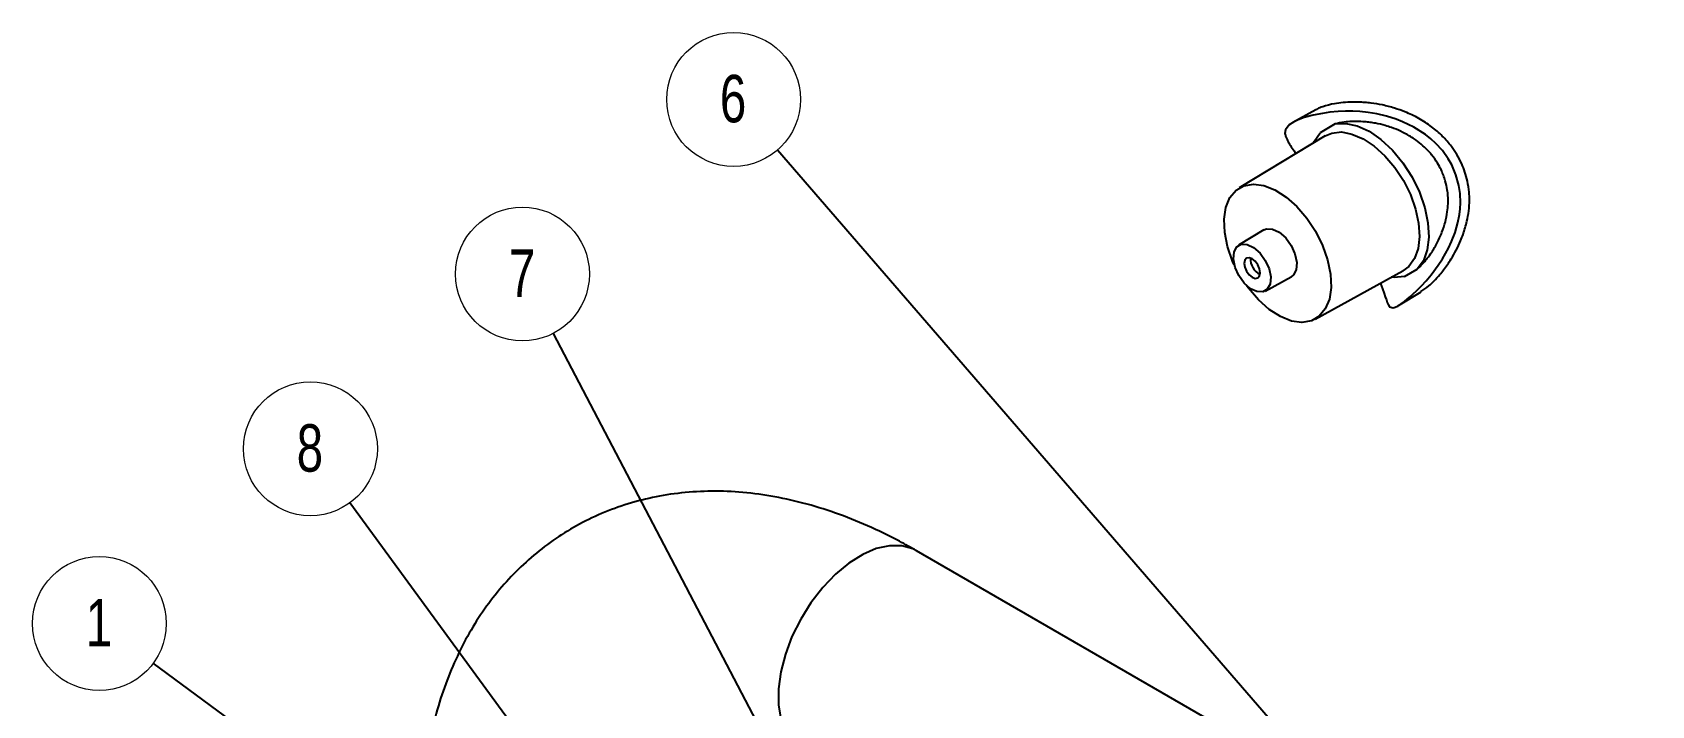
# Model space of a CAD drawing. Header units: millimetres. Extents: x 97 to 346, y 17 to 285.
# Drawn here: x 115.2 to 234.7, y 235.6 to 285.3 of the extents above; entities that cross this region are included whole.
import ezdxf

# ---------------------------------------------------------------- set-up
doc = ezdxf.new("R2010")
doc.units = ezdxf.units.MM
doc.styles.add('SLDTEXTSTYLE0', font='TXT', dxfattribs={"width": 0.75})
doc.dimstyles.new('SLDDIMSTYLE0', dxfattribs={"dimtxt": 0.18, "dimasz": 3.302, "dimexe": 0, "dimexo": 0.0625, "dimgap": 0, "dimtad": 0, "dimtih": 1, "dimtoh": 1, "dimdec": 0, "dimrnd": 1e-09, "dimzin": 0, "dimdsep": 46, "dimtxsty": 'Standard', "dimsah": 1, "dimcen": 0.09, "dimadec": 0, "dimazin": 0, "dimtfac": 3.302, "dimtdec": 0, "dimtofl": 0, "dimtmove": 0, "dimatfit": 3, "dimfxl": 1, "dimfrac": 2, "dimtolj": 1, "dimtzin": 0, "dimarcsym": 0})

# ---------------------------------------------------------------- blocks, each defined once
blk = doc.blocks.new('SW_NOTE_0')
at = {"color": 0, "linetype": 'Continuous', "lineweight": 18}
blk.add_circle((-3.98, 2.93), 4.94, dxfattribs=at)
at = {"color": 0, "linetype": 'Continuous', "lineweight": 18, "insert": (-4.01, 4.74), "char_height": 3.5, "attachment_point": 2, "style": 'SLDTEXTSTYLE0'}
blk.add_mtext('1', dxfattribs=at)
blk = doc.blocks.new('SW_NOTE_0_1')
at = {"color": 0, "linetype": 'Continuous', "lineweight": 18}
blk.add_circle((-2.3, 4.38), 4.94, dxfattribs=at)
at = {"color": 0, "linetype": 'Continuous', "lineweight": 18, "insert": (-2.33, 6.19), "char_height": 3.5, "attachment_point": 2, "style": 'SLDTEXTSTYLE0'}
blk.add_mtext('7', dxfattribs=at)
blk = doc.blocks.new('SW_NOTE_0_3')
at = {"color": 0, "linetype": 'Continuous', "lineweight": 18}
blk.add_circle((-2.92, 3.99), 4.94, dxfattribs=at)
at = {"color": 0, "linetype": 'Continuous', "lineweight": 18, "insert": (-2.96, 5.8), "char_height": 3.5, "attachment_point": 2, "style": 'SLDTEXTSTYLE0'}
blk.add_mtext('8', dxfattribs=at)
blk = doc.blocks.new('SW_NOTE_0_4')
at = {"color": 0, "linetype": 'Continuous', "lineweight": 18}
blk.add_circle((-3.23, 3.74), 4.94, dxfattribs=at)
at = {"color": 0, "linetype": 'Continuous', "lineweight": 18, "insert": (-3.27, 5.55), "char_height": 3.5, "attachment_point": 2, "style": 'SLDTEXTSTYLE0'}
blk.add_mtext('6', dxfattribs=at)

msp = doc.modelspace()

# ---------------------------------------------------------------- linework, layer by layer
at = {"color": 7, "linetype": 'Continuous', "lineweight": 25}
for p, q in [((209.95, 279.55), (208.25, 278.62)), ((210.63, 277.62), (204.3, 273.78)), ((211.38, 278.5), (210.26, 277.85)), ((206.12, 270.69), (204.25, 269.56)), ((216.5, 267.25), (217.44, 267.79)), ((206.21, 266.17), (208.12, 267.22)), ((209.89, 264.1), (216.38, 267.67)), ((216.05, 265.11), (217.73, 266.12)), ((257.32, 202.65), (180.48, 247.01))]:
    msp.add_line(p, q, dxfattribs=at)
at = {"color": 7, "linetype": 'Continuous', "lineweight": 25, "flags": 128}
for points in [[(214.72, 266.75), (214.72, 266.74), (214.87, 266.35), (215, 265.99), (215.08, 265.75), (215.16, 265.53), (215.22, 265.33), (215.29, 265.17), (215.39, 265.01), (215.66, 264.93), (216, 265.07), (216.49, 265.41), (216.87, 265.73), (217.39, 266.2), (217.74, 266.55), (218.09, 266.93), (218.46, 267.37), (218.99, 268.08), (219.3, 268.55), (219.75, 269.35), (219.97, 269.82), (220.24, 270.5), (220.44, 271.22), (220.56, 271.83), (220.6, 272.25), (220.63, 272.68), (220.6, 273.38), (220.51, 273.95), (220.29, 274.76), (219.98, 275.48), (219.72, 275.93), (219.29, 276.54), (218.81, 277.06), (218.44, 277.4), (218.05, 277.72), (217.18, 278.27), (216.36, 278.67), (215.87, 278.86), (215.17, 279.08), (214.46, 279.24), (213.81, 279.35), (213.21, 279.41), (212.67, 279.44), (212.13, 279.44), (211.59, 279.42), (210.99, 279.36), (210.44, 279.28), (209.75, 279.14), (209.1, 278.97), (208.6, 278.78), (208.29, 278.64), (207.97, 278.43), (207.7, 278.08), (207.67, 277.79), (207.67, 277.79)], [(211.38, 278.5), (212.16, 278.54), (213, 278.36), (213.88, 277.96), (214.76, 277.35), (215.6, 276.56), (216.38, 275.63), (217.05, 274.58), (217.6, 273.46), (218, 272.32), (218.23, 271.2), (218.29, 270.15), (218.17, 269.21), (217.89, 268.41), (217.44, 267.79)], [(209.79, 277.11), (209.83, 277.2), (210.26, 277.85)], [(210.63, 277.62), (211.14, 277.83), (211.84, 277.91), (212.62, 277.76), (213.44, 277.41), (214.26, 276.87), (215.05, 276.15), (215.78, 275.29), (216.41, 274.32)], [(203.93, 268.12), (203.81, 268.39), (203.44, 269.46), (203.23, 270.5), (203.18, 271.48), (203.31, 272.35), (203.61, 273.07), (204.06, 273.61), (204.64, 273.94), (205.34, 274.06), (206.11, 273.96), (206.92, 273.64), (207.75, 273.11), (208.55, 272.4), (209.28, 271.55), (209.92, 270.58)], [(216.41, 274.32), (216.93, 273.29), (217.31, 272.22), (217.54, 271.18), (217.6, 270.2), (217.5, 269.32), (217.23, 268.57), (216.82, 267.99), (216.38, 267.67)], [(209.92, 270.58), (210.44, 269.53), (210.82, 268.47), (211.03, 267.42), (211.08, 266.44), (210.95, 265.58), (210.65, 264.86), (210.2, 264.32), (209.62, 263.98), (208.92, 263.86), (208.15, 263.96), (207.34, 264.29), (206.51, 264.81), (205.71, 265.52), (204.98, 266.38), (204.8, 266.62)], [(206.12, 270.69), (206.32, 270.77), (206.76, 270.75), (207.25, 270.52), (207.73, 270.1), (208.13, 269.54)], [(206.22, 268.44), (206.5, 267.82), (206.62, 267.22), (206.58, 266.69), (206.37, 266.31), (206.04, 266.11), (205.6, 266.13), (205.12, 266.35), (204.66, 266.76), (204.27, 267.31), (203.99, 267.92), (203.87, 268.53), (203.91, 269.06), (204.11, 269.44), (204.45, 269.64), (204.89, 269.62), (205.36, 269.39), (205.83, 268.98), (206.22, 268.44)], [(208.13, 269.54), (208.41, 268.91), (208.54, 268.29), (208.5, 267.75), (208.29, 267.36), (208.12, 267.22)], [(204.83, 267.63), (205.02, 267.37), (205.24, 267.19), (205.47, 267.11), (205.66, 267.15), (205.79, 267.3), (205.83, 267.53), (205.79, 267.82), (205.66, 268.11), (205.47, 268.37), (205.24, 268.55), (205.02, 268.63), (204.83, 268.59), (204.7, 268.45), (204.65, 268.21), (204.7, 267.93), (204.83, 267.63)], [(216.5, 267.25), (215.74, 267.17), (215.51, 267.19)]]:
    msp.add_lwpolyline(points, dxfattribs=at)
at = {"color": 8, "linetype": 'Continuous', "lineweight": 25, "flags": 128}
msp.add_lwpolyline([(180.48, 247.01), (180.2, 247.15), (179.38, 247.38), (178.48, 247.38), (177.5, 247.17), (176.5, 246.73), (175.48, 246.1), (174.49, 245.28), (173.55, 244.3), (172.68, 243.18), (171.92, 241.97), (171.28, 240.69), (170.79, 239.38), (170.45, 238.08), (170.28, 236.82), (170.28, 235.65), (170.45, 234.59), (170.79, 233.68), (171.28, 232.95), (171.92, 232.4), (172.01, 232.35)], dxfattribs=at)
at = {"color": 7, "linetype": 'Continuous', "lineweight": 25}
for centre, start, end in [((206.19, 268.48), 173.2418, 212.9251), ((206.24, 268.39), 207.0744, 246.7543)]:
    msp.add_arc(centre, 1.06, start, end, dxfattribs=at)
for points, knots in [([(217.71, 266.14), (217.9, 266.26), (218.21, 266.45), (218.7, 266.93), (219.06, 267.34), (219.39, 267.75), (219.67, 268.13), (219.99, 268.61), (220.32, 269.19), (220.61, 269.8), (220.82, 270.35), (220.98, 270.83), (221.13, 271.4), (221.25, 272.09), (221.3, 272.81), (221.27, 273.54), (221.16, 274.24), (220.97, 274.94), (220.72, 275.6), (220.38, 276.24), (220.01, 276.79), (219.64, 277.24), (219.17, 277.74), (218.63, 278.2), (218.04, 278.62), (217.39, 279.01), (216.63, 279.37), (215.73, 279.69), (214.89, 279.91), (214.15, 280.03), (213.57, 280.09), (213.1, 280.11), (212.57, 280.12), (211.96, 280.09), (211.21, 279.99), (210.58, 279.82), (210.12, 279.66), (209.99, 279.56), (209.96, 279.54)], [0, 0, 0, 0, 0.0431592, 0.0696261, 0.0982318, 0.1186632, 0.1392477, 0.1600147, 0.1914788, 0.2232624, 0.2437487, 0.2643738, 0.2852199, 0.3169089, 0.3490741, 0.3724181, 0.4052545, 0.4332005, 0.4592413, 0.4895737, 0.5176627, 0.5378012, 0.5581475, 0.5993059, 0.62153, 0.6439616, 0.6892813, 0.7220814, 0.7601674, 0.7953081, 0.8152079, 0.8352369, 0.8554671, 0.8861933, 0.9173562, 0.9644888, 0.9905158, 1, 1, 1, 1]), ([(217.44, 267.79), (217.53, 267.88), (217.74, 268.08), (218.02, 268.4), (218.3, 268.76), (218.54, 269.09), (218.82, 269.55), (219.06, 270.02), (219.31, 270.62), (219.52, 271.25), (219.7, 272.16), (219.74, 272.95), (219.65, 273.72), (219.51, 274.37), (219.26, 275.03), (218.91, 275.67), (218.58, 276.15), (218.16, 276.61), (217.74, 277.01), (217.28, 277.36), (216.77, 277.68), (216.21, 277.97), (215.61, 278.22), (214.99, 278.41), (214.46, 278.54), (213.96, 278.62), (213.5, 278.67), (213.04, 278.69), (212.53, 278.68), (211.98, 278.64), (211.6, 278.55), (211.38, 278.5)], [0, 0, 0, 0, 0.027444, 0.063636, 0.082112, 0.113261, 0.138615, 0.178393, 0.204326, 0.250951, 0.292916, 0.359592, 0.383065, 0.420484, 0.469167, 0.49826, 0.53974, 0.563813, 0.59891, 0.6345, 0.658487, 0.698326, 0.738693, 0.765883, 0.808383, 0.831817, 0.855456, 0.891254, 0.914668, 0.951849, 1, 1, 1, 1]), ([(207.67, 277.79), (207.69, 277.71), (207.72, 277.57), (207.82, 277.34), (207.97, 277.07), (208.18, 276.74), (208.39, 276.45), (208.48, 276.32)], [0, 0, 0, 0, 0.201508, 0.3506846, 0.5129335, 0.7756904, 1, 1, 1, 1]), ([(180.48, 247.01), (180.06, 247.25), (178.86, 247.92), (176.86, 248.89), (174.49, 249.83), (172.1, 250.57), (169.72, 251.08), (167.38, 251.38), (165.09, 251.44), (162.86, 251.29), (160.72, 250.92), (158.68, 250.35), (156.74, 249.59), (154.91, 248.63), (153.2, 247.5), (151.62, 246.21), (150.18, 244.75), (148.86, 243.15), (147.69, 241.4), (146.66, 239.5), (145.78, 237.46), (145.06, 235.29), (144.49, 233), (144.09, 230.58), (143.87, 228.19), (143.84, 226.59), (143.83, 225.85)], [0, 0, 0, 0, 0.025142, 0.071401, 0.11765, 0.163599, 0.209023, 0.253706, 0.297489, 0.340301, 0.382167, 0.423194, 0.463542, 0.50341, 0.54301, 0.582521, 0.622135, 0.662067, 0.702515, 0.743645, 0.78558, 0.828379, 0.872023, 0.916418, 0.961409, 1, 1, 1, 1])]:
    msp.add_open_spline(points, degree=3, knots=knots, dxfattribs=at)

# ---------------------------------------------------------------- block references
at = {"color": 7, "linetype": 'Continuous', "lineweight": 18}
for name, p in [('SW_NOTE_0_4', (170.2, 276.57)), ('SW_NOTE_0_1', (153.68, 263.05)), ('SW_NOTE_0_3', (138.65, 250.55)), ('SW_NOTE_0', (124.13, 238.72))]:
    msp.add_blockref(name, p, dxfattribs=at)

# ---------------------------------------------------------------- leaders
for points in [[(214.66, 225.21), (170.2, 276.57)], [(183.15, 206.84), (153.68, 263.05)], [(175.02, 200.87), (138.65, 250.55)], [(146.13, 222.5), (124.13, 238.72)]]:
    msp.add_leader(points, dimstyle='SLDDIMSTYLE0', dxfattribs=at)

doc.saveas('drawing.dxf')
